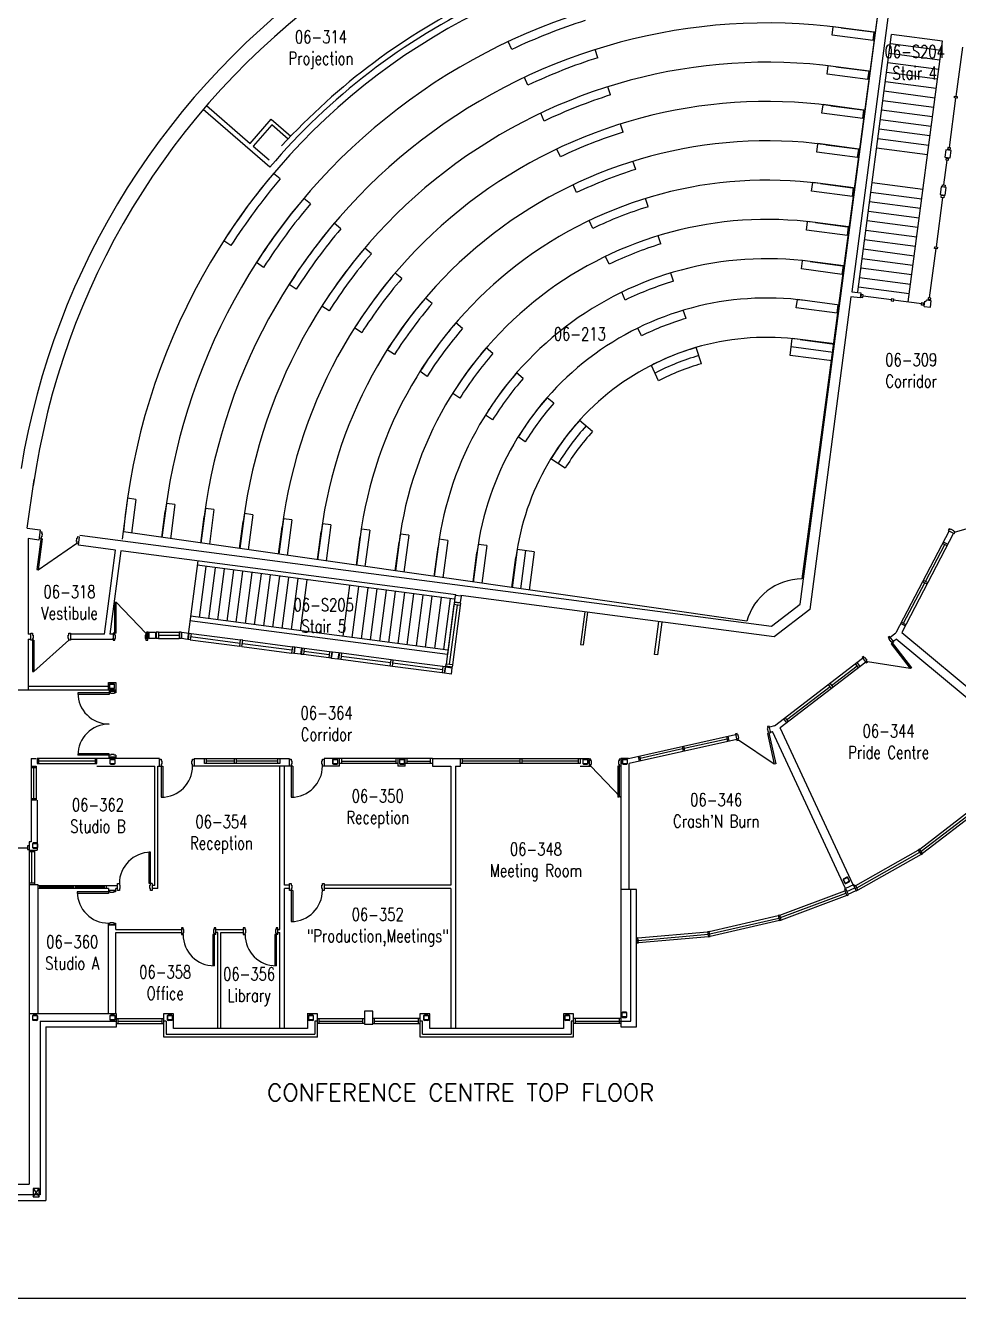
# Model space of a CAD drawing. Extents: x 11182 to 734459, y -1391328 to 152085.
# Drawn here: x 403124 to 430428, y -474945 to -437691 of the extents above; entities that cross this region are included whole.
import ezdxf
from ezdxf.enums import TextEntityAlignment as Align

# ---------------------------------------------------------------- set-up
doc = ezdxf.new("R2010")
doc.units = 0
doc.header["$LTSCALE"] = 500
doc.header["$MEASUREMENT"] = 0
doc.layers.add('0_Defpoints', color=106, linetype='CONTINUOUS', plot=False)
for name, color, linetype in [('0_room_data', 7, 'CONTINUOUS'), ('0_text', 7, 'CONTINUOUS'), ('1_Wall_Exist', 251, 'CONTINUOUS'), ('3_Text', 7, 'CONTINUOUS')]:
    doc.layers.add(name, color=color, linetype=linetype)
doc.styles.add('1_200', font='simplex.shx', dxfattribs={"width": 0.75, "height": 460})
doc.styles.get("Standard").update_dxf_attribs({"font": 'ROMANS', "height": 200})

# ---------------------------------------------------------------- blocks, each defined once
blk = doc.blocks.new('room_data')
at = {"layer": '3_Text', "style": '1_200', "width": 0.75}
for tag, p in [('ROOMNUM', (0, 0)), ('ROOMUSE', (0, -575))]:
    blk.add_attdef(tag, text='', height=345, dxfattribs=at).set_placement(p, align=Align.MIDDLE_CENTER)

msp = doc.modelspace()

# ---------------------------------------------------------------- linework, layer by layer
at = {"layer": '0_Defpoints'}
msp.add_lwpolyline([(356967, -416450), (448680, -416450), (448680, -474945), (356967, -474945)], close=True, dxfattribs=at)
at = {"layer": '1_Wall_Exist'}
for p, q in [((425795, -454621), (428471, -434291)), ((428296, -435620), (425846, -453887)), ((428594, -435657), (427301, -445481)), ((426730, -437976), (426763, -437728)), ((427958, -437885), (426763, -437728)), ((427926, -438133), (426730, -437976)), ((426991, -437759), (427997, -437891)), ((427479, -445487), (428471, -437952)), ((427926, -438133), (427958, -437886)), ((429958, -438148), (428471, -437952)), ((417355, -438392), (417251, -438163)), ((419875, -438635), (419794, -438397)), ((429921, -438426), (428434, -438230)), ((428953, -445783), (429958, -438148)), ((430539, -438322), (430349, -439767)), ((429848, -438981), (428361, -438785)), ((429885, -438703), (428397, -438507)), ((417829, -439439), (417726, -439211)), ((426580, -439116), (426612, -438872)), ((427776, -439274), (426580, -439116)), ((427808, -439026), (426613, -438868)), ((426841, -438899), (427847, -439031)), ((427776, -439274), (427808, -439026)), ((429812, -439258), (428324, -439063)), ((420243, -439724), (420163, -439487)), ((429775, -439536), (428288, -439340)), ((429702, -440091), (428215, -439895)), ((429738, -439814), (428251, -439618)), ((430342, -439816), (430152, -441262)), ((430307, -439812), (430314, -439762)), ((430383, -439822), (430307, -439812)), ((430314, -439762), (430389, -439772)), ((430389, -439772), (430383, -439822)), ((410271, -441839), (408324, -440150)), ((408422, -440036), (409699, -441144)), ((418304, -440487), (418200, -440258)), ((426430, -440256), (426462, -440012)), ((427625, -440414), (426430, -440256)), ((427658, -440166), (426462, -440008)), ((426691, -440039), (427697, -440172)), ((427625, -440414), (427658, -440166)), ((429665, -440369), (428178, -440173)), ((409699, -441144), (410318, -440431)), ((410331, -440603), (409791, -441224)), ((410318, -440431), (410891, -440927)), ((410807, -441016), (410331, -440603)), ((420612, -440814), (420532, -440577)), ((429629, -440646), (428142, -440451)), ((429556, -441202), (428069, -441006)), ((429592, -440924), (428105, -440728)), ((409791, -441224), (410255, -441627)), ((418778, -441535), (418675, -441306)), ((426280, -441396), (426312, -441153)), ((427475, -441554), (426280, -441396)), ((427508, -441306), (426312, -441149)), ((426541, -441179), (427547, -441312)), ((427475, -441554), (427508, -441307)), ((429519, -441479), (428032, -441284)), ((430059, -441326), (430030, -441549)), ((430208, -441346), (430059, -441326)), ((430117, -441257), (430107, -441333)), ((430186, -441318), (430111, -441308)), ((430193, -441267), (430117, -441257)), ((430179, -441569), (430208, -441346)), ((430183, -441343), (430193, -441267)), ((420980, -441903), (420900, -441666)), ((430002, -442358), (430098, -441629)), ((430030, -441549), (430179, -441569)), ((430067, -441554), (430058, -441624)), ((430058, -441624), (430132, -441633)), ((430064, -441574), (430139, -441584)), ((430132, -441633), (430141, -441564)), ((410578, -442180), (410383, -442020)), ((419253, -442583), (419149, -442354)), ((426130, -442537), (426162, -442289)), ((427325, -442694), (426130, -442537)), ((427358, -442446), (426162, -442289)), ((426391, -442319), (427397, -442452)), ((427325, -442694), (427358, -442447)), ((429349, -442771), (427862, -442575)), ((429386, -442494), (427898, -442298)), ((429916, -442417), (429886, -442640)), ((430064, -442436), (429916, -442417)), ((429953, -442422), (429962, -442352)), ((429955, -442402), (430030, -442412)), ((429962, -442352), (430036, -442362)), ((430036, -442362), (430027, -442432)), ((430035, -442659), (430064, -442436)), ((411467, -442909), (411272, -442750)), ((421349, -442993), (421269, -442756)), ((429313, -443049), (427825, -442853)), ((429959, -442726), (429769, -444171)), ((429886, -442640), (430035, -442659)), ((429924, -442722), (429934, -442646)), ((430000, -442731), (429924, -442722)), ((430007, -442681), (429931, -442671)), ((430010, -442656), (430000, -442731)), ((429276, -443326), (427789, -443131)), ((412356, -443639), (412161, -443479)), ((419727, -443630), (419623, -443401)), ((425979, -443677), (426012, -443433)), ((427175, -443834), (425979, -443677)), ((427208, -443586), (426012, -443429)), ((426241, -443460), (427247, -443592)), ((427175, -443834), (427208, -443587)), ((429203, -443882), (427716, -443686)), ((429239, -443604), (427752, -443408)), ((409135, -444131), (408926, -443991)), ((421717, -444083), (421637, -443846)), ((429166, -444159), (427679, -443963)), ((413245, -444369), (413050, -444209)), ((420202, -444678), (420098, -444448)), ((429130, -444437), (427643, -444241)), ((429762, -444221), (429572, -445666)), ((429728, -444216), (429734, -444167)), ((429803, -444226), (429728, -444216)), ((429734, -444167), (429810, -444177)), ((429810, -444177), (429803, -444226)), ((410092, -444769), (409883, -444629)), ((425829, -444817), (425861, -444574)), ((427025, -444974), (425829, -444817)), ((427058, -444726), (425862, -444569)), ((426090, -444600), (427097, -444732)), ((427025, -444974), (427058, -444727)), ((429057, -444992), (427570, -444796)), ((429093, -444714), (427606, -444519)), ((414135, -445098), (413940, -444938)), ((422086, -445173), (422006, -444935)), ((429020, -445270), (427533, -445074)), ((411049, -445407), (410840, -445267)), ((420677, -445726), (420573, -445498)), ((427301, -445481), (427568, -445517)), ((428984, -445547), (427496, -445351)), ((427568, -445517), (427549, -445665)), ((427638, -445575), (427562, -445565)), ((427577, -445644), (427587, -445568)), ((412006, -446045), (411797, -445905)), ((415024, -445828), (414829, -445668)), ((425679, -445957), (425711, -445714)), ((426947, -445872), (425712, -445710)), ((427281, -445630), (426076, -454783)), ((426875, -446114), (426907, -445867)), ((427549, -445665), (427281, -445630)), ((427552, -445640), (427628, -445650)), ((427628, -445650), (427638, -445575)), ((428467, -445719), (427633, -445609)), ((428462, -445760), (428472, -445684)), ((428511, -445767), (428462, -445760)), ((428472, -445684), (428521, -445691)), ((428521, -445691), (428511, -445767)), ((429351, -445835), (428517, -445726)), ((429346, -445876), (429355, -445801)), ((429421, -445886), (429346, -445876)), ((429355, -445801), (429431, -445811)), ((429396, -445883), (429406, -445807)), ((429418, -445911), (429437, -445763)), ((429418, -445911), (429604, -445936)), ((429437, -445763), (429475, -445768)), ((429479, -445731), (429475, -445768)), ((429628, -445751), (429479, -445731)), ((429537, -445662), (429527, -445737)), ((429606, -445722), (429531, -445712)), ((429613, -445672), (429537, -445662)), ((429603, -445747), (429613, -445672)), ((429604, -445936), (429628, -445751)), ((422455, -446263), (422374, -446025)), ((426875, -446114), (425679, -445957)), ((412963, -446682), (412754, -446543)), ((415913, -446557), (415718, -446397)), ((421151, -446774), (421048, -446546)), ((425496, -447345), (425561, -446855)), ((426797, -447012), (425561, -446849)), ((425790, -446880), (426797, -447013)), ((413921, -447320), (413711, -447181)), ((416802, -447287), (416607, -447127)), ((422904, -447588), (422746, -447118)), ((426731, -447508), (425496, -447345)), ((426764, -447260), (425529, -447097)), ((421651, -448087), (421442, -447637)), ((414878, -447959), (414669, -447819)), ((417692, -448017), (417497, -447857)), ((415835, -448597), (415626, -448457)), ((418581, -448747), (418386, -448586)), ((416792, -449235), (416583, -449095)), ((419720, -449568), (419339, -449251)), ((417750, -449873), (417541, -449733)), ((418914, -450650), (418501, -450375)), ((403176, -452401), (403375, -450973)), ((403380, -450973), (403375, -450973)), ((406110, -451525), (405953, -452721)), ((406358, -451558), (406110, -451525)), ((406358, -451558), (406229, -452546)), ((407251, -451675), (407119, -452673)), ((407499, -451708), (407251, -451675)), ((407499, -451708), (407367, -452709)), ((408391, -451825), (408258, -452837)), ((408639, -451858), (408391, -451825)), ((408639, -451858), (408505, -452872)), ((407114, -452673), (407215, -451909)), ((408253, -452836), (408355, -452059)), ((409391, -452999), (409495, -452209)), ((409531, -451975), (409396, -453000)), ((409779, -452008), (409531, -451975)), ((409779, -452008), (409644, -453035)), ((410671, -452125), (410535, -453163)), ((410919, -452158), (410671, -452125)), ((410919, -452158), (410782, -453199)), ((431539, -452168), (430327, -452516)), ((403176, -452401), (403556, -452451)), ((403556, -452451), (403516, -452748)), ((403549, -452500), (403599, -452507)), ((403599, -452507), (403592, -452557)), ((403592, -452557), (403611, -452560)), ((403611, -452560), (403598, -452657)), ((404649, -452696), (404656, -452646)), ((404656, -452646), (404705, -452652)), ((404712, -452603), (424952, -455267)), ((424232, -455127), (405991, -452512)), ((410530, -453162), (410636, -452359)), ((411668, -453326), (411776, -452509)), ((411811, -452275), (411673, -453326)), ((412059, -452308), (411811, -452275)), ((412059, -452308), (411921, -453362)), ((412952, -452426), (412811, -453490)), ((413199, -452458), (412952, -452426)), ((413199, -452458), (413059, -453525)), ((414092, -452576), (413950, -453653)), ((414340, -452608), (414092, -452576)), ((414340, -452608), (414197, -453688)), ((430150, -452480), (428593, -455461)), ((430283, -452549), (428765, -455457)), ((430149, -452423), (430126, -452468)), ((430126, -452468), (430304, -452560)), ((430195, -452447), (430149, -452423)), ((430203, -452430), (430195, -452447)), ((430290, -452475), (430203, -452430)), ((430282, -452492), (430290, -452475)), ((430327, -452516), (430282, -452492)), ((430304, -452560), (430327, -452516)), ((403516, -452748), (403201, -452706)), ((403201, -452706), (403201, -455503)), ((403579, -452654), (403453, -453611)), ((403617, -452711), (403498, -453617)), ((403498, -453617), (404629, -452844)), ((403617, -452711), (403523, -452698)), ((403598, -452657), (403579, -452654)), ((404617, -452791), (404630, -452694)), ((404636, -452794), (404617, -452791)), ((404629, -452844), (404636, -452794)), ((404679, -452851), (404629, -452844)), ((404630, -452694), (404649, -452696)), ((404672, -452900), (404705, -452652)), ((405763, -453044), (404672, -452900)), ((412807, -453489), (412916, -452659)), ((413945, -453652), (414056, -452809)), ((415083, -453815), (415196, -452959)), ((415232, -452726), (415088, -453816)), ((415480, -452758), (415232, -452726)), ((415480, -452758), (415336, -453852)), ((416373, -452876), (416227, -453979)), ((416620, -452909), (416373, -452876)), ((416620, -452909), (416474, -454015)), ((429462, -453958), (430025, -452880)), ((429959, -452846), (429959, -452846)), ((405439, -455503), (405763, -453044)), ((405911, -453063), (405590, -455503)), ((415719, -454354), (405911, -453063)), ((408164, -453360), (407862, -455655)), ((416222, -453979), (416336, -453109)), ((417360, -454142), (417476, -453260)), ((417512, -453025), (417365, -454143)), ((418008, -453091), (417512, -453025)), ((417760, -453058), (417613, -454178)), ((418008, -453091), (417860, -454214)), ((403453, -453611), (403498, -453617)), ((415682, -454481), (408147, -453489)), ((408219, -455015), (408415, -453524)), ((408488, -455051), (408684, -453559)), ((408756, -455086), (408952, -453595)), ((409025, -455121), (409221, -453630)), ((409293, -455157), (409489, -453665)), ((409562, -455192), (409758, -453701)), ((409830, -455227), (410026, -453736)), ((410099, -455263), (410295, -453772)), ((410367, -455298), (410563, -453807)), ((410636, -455333), (410832, -453842)), ((410904, -455369), (411100, -453878)), ((411173, -455404), (411369, -453913)), ((412602, -454075), (412406, -455566)), ((412871, -454111), (412675, -455602)), ((428822, -455185), (429439, -454002)), ((413139, -454146), (412943, -455637)), ((413408, -454181), (413212, -455672)), ((413676, -454217), (413480, -455708)), ((413945, -454252), (413749, -455743)), ((414213, -454287), (414017, -455779)), ((414482, -454323), (414286, -455814)), ((414750, -454358), (414554, -455849)), ((415019, -454393), (414823, -455885)), ((415287, -454429), (415091, -455920)), ((415556, -454464), (415360, -455955)), ((415696, -454372), (415469, -456101)), ((415880, -454396), (415696, -454372)), ((415719, -454354), (415716, -454374)), ((415855, -454579), (415880, -454396)), ((415862, -454373), (415860, -454393)), ((425036, -455581), (415862, -454373)), ((405736, -454564), (405781, -454564)), ((405736, -455529), (405736, -454564)), ((405781, -455478), (405781, -454564)), ((405781, -454564), (406650, -455478)), ((415661, -454638), (415432, -456380)), ((415753, -454650), (415523, -456392)), ((415844, -454662), (415615, -456404)), ((415844, -454662), (415661, -454638)), ((415853, -454599), (415669, -454575)), ((415672, -454555), (415855, -454579)), ((415692, -454558), (415689, -454577)), ((415836, -454577), (415833, -454596)), ((415853, -454599), (415844, -454662)), ((419491, -454851), (419365, -455808)), ((419453, -455819), (419579, -454863)), ((424952, -455267), (425795, -454621)), ((426076, -454783), (425036, -455581)), ((415469, -456101), (407934, -455109)), ((415485, -455972), (407951, -454980)), ((421535, -456094), (421661, -455137)), ((421749, -455148), (421623, -456105)), ((403276, -455503), (403201, -455503)), ((403205, -455498), (403205, -455503)), ((403276, -455678), (403276, -455478)), ((403276, -455478), (403326, -455478)), ((403326, -455478), (403326, -455529)), ((403326, -455529), (403345, -455529)), ((403326, -455627), (403326, -456592)), ((403345, -455627), (403326, -455627)), ((403345, -455529), (403345, -455627)), ((404373, -455627), (404373, -455529)), ((404373, -455529), (404392, -455529)), ((404392, -455627), (404373, -455627)), ((404392, -455529), (404392, -455478)), ((404392, -455478), (404442, -455478)), ((404392, -455678), (404392, -455627)), ((404442, -455478), (404442, -455678)), ((405439, -455503), (404442, -455503)), ((405685, -455503), (405590, -455503)), ((405781, -455478), (405686, -455478)), ((405686, -455478), (405686, -455678)), ((405755, -455529), (405736, -455529)), ((405736, -455678), (405736, -455627)), ((405736, -455627), (405755, -455627)), ((405755, -455627), (405755, -455529)), ((406650, -455529), (406631, -455529)), ((406631, -455529), (406631, -455627)), ((406631, -455627), (406650, -455627)), ((406700, -455478), (406650, -455478)), ((406650, -455478), (406650, -455529)), ((406650, -455627), (406650, -455678)), ((406663, -455445), (406663, -455630)), ((406727, -455445), (406663, -455445)), ((406700, -455678), (406700, -455478)), ((406727, -455445), (406727, -455630)), ((406747, -455465), (406727, -455465)), ((406747, -455610), (406727, -455610)), ((406747, -455630), (406747, -455445)), ((406747, -455445), (406932, -455445)), ((406932, -455445), (406932, -455630)), ((406952, -455465), (406932, -455465)), ((406952, -455610), (406932, -455610)), ((407016, -455445), (406952, -455445)), ((406952, -455445), (406952, -455630)), ((407016, -455445), (407016, -455630)), ((407016, -455445), (407618, -455445)), ((407016, -455537), (407618, -455537)), ((407682, -455445), (407618, -455445)), ((407618, -455445), (407618, -455630)), ((407682, -455445), (407682, -455630)), ((407702, -455465), (407682, -455465)), ((407702, -455610), (407682, -455610)), ((407702, -455634), (407702, -455447)), ((407702, -455447), (407969, -455483)), ((407906, -455474), (407881, -455658)), ((407903, -455494), (407883, -455491)), ((407969, -455483), (407945, -455666)), ((407957, -455574), (409407, -455765)), ((407969, -455483), (409419, -455673)), ((428409, -455571), (428369, -455601)), ((428369, -455601), (428400, -455642)), ((428530, -455730), (428409, -455571)), ((428424, -455591), (428593, -455461)), ((428765, -455457), (432654, -458696)), ((403201, -455653), (403201, -457130)), ((403201, -455653), (403276, -455653)), ((403371, -455678), (403276, -455678)), ((403371, -455678), (403371, -456592)), ((403371, -456592), (404392, -455678)), ((404442, -455678), (404392, -455678)), ((404442, -455653), (405685, -455653)), ((405685, -455653), (405685, -455630)), ((405686, -455678), (405736, -455678)), ((406650, -455678), (406700, -455678)), ((406727, -455630), (406663, -455630)), ((406932, -455630), (406747, -455630)), ((407016, -455630), (406952, -455630)), ((407016, -455630), (407618, -455630)), ((407682, -455630), (407618, -455630)), ((407862, -455655), (407702, -455634)), ((407884, -455638), (407864, -455635)), ((407945, -455666), (407881, -455658)), ((407945, -455666), (409395, -455857)), ((409395, -455857), (409419, -455673)), ((409459, -455865), (409395, -455857)), ((409483, -455682), (409419, -455673)), ((409459, -455865), (409483, -455682)), ((409459, -455865), (410909, -456056)), ((409471, -455774), (410921, -455964)), ((409483, -455682), (410933, -455873)), ((410933, -455873), (410909, -456056)), ((411283, -455919), (410933, -455873)), ((410996, -455881), (410972, -456065)), ((410992, -456067), (411016, -455884)), ((411014, -455900), (410994, -455897)), ((411200, -455908), (411176, -456091)), ((411219, -455910), (411195, -456094)), ((411198, -455924), (411217, -455926)), ((411283, -455919), (411259, -456102)), ((412024, -456016), (411283, -455919)), ((419365, -455808), (419453, -455819)), ((428400, -455642), (428385, -455654)), ((428385, -455654), (428445, -455731)), ((428445, -455731), (428460, -455720)), ((428530, -455730), (428455, -455788)), ((428455, -455788), (429012, -456513)), ((428460, -455720), (429047, -456485)), ((428515, -455710), (428600, -455645)), ((432493, -458888), (428600, -455645)), ((410972, -456065), (410909, -456056)), ((410996, -456038), (410976, -456036)), ((411176, -456091), (410992, -456067)), ((411179, -456063), (411199, -456065)), ((411259, -456102), (411195, -456094)), ((411999, -456200), (411259, -456102)), ((412011, -456108), (411271, -456011)), ((412024, -456016), (411999, -456200)), ((412063, -456208), (411999, -456200)), ((412374, -456062), (412024, -456016)), ((412087, -456025), (412063, -456208)), ((412085, -456191), (412065, -456188)), ((412083, -456211), (412107, -456027)), ((412266, -456235), (412083, -456211)), ((412104, -456047), (412084, -456045)), ((412290, -456051), (412266, -456235)), ((412289, -456218), (412269, -456215)), ((412310, -456054), (412286, -456237)), ((412349, -456246), (412286, -456237)), ((412307, -456074), (412288, -456071)), ((412374, -456062), (412349, -456246)), ((413800, -456437), (412349, -456246)), ((413812, -456345), (412361, -456154)), ((413824, -456253), (412374, -456062)), ((413800, -456437), (413824, -456253)), ((413887, -456262), (413824, -456253)), ((413863, -456445), (413887, -456262)), ((415325, -456544), (413875, -456353)), ((415337, -456453), (413887, -456262)), ((421623, -456105), (421535, -456094)), ((425040, -458188), (427619, -456208)), ((427711, -456327), (425206, -458249)), ((427644, -456158), (427604, -456188)), ((427604, -456188), (427726, -456347)), ((427675, -456198), (427644, -456158)), ((427690, -456187), (427675, -456198)), ((427750, -456265), (427690, -456187)), ((427726, -456347), (427766, -456317)), ((427735, -456276), (427750, -456265)), ((427766, -456317), (427735, -456276)), ((429012, -456513), (427766, -456317)), ((403326, -456592), (403371, -456592)), ((413863, -456445), (413800, -456437)), ((415313, -456636), (413863, -456445)), ((415337, -456453), (415313, -456636)), ((415377, -456644), (415313, -456636)), ((415401, -456461), (415337, -456453)), ((415401, -456461), (415377, -456644)), ((415399, -456627), (415379, -456625)), ((415397, -456647), (415432, -456380)), ((415580, -456671), (415397, -456647)), ((415418, -456483), (415398, -456481)), ((415421, -456464), (415604, -456488)), ((415607, -456468), (415423, -456444)), ((415615, -456404), (415432, -456380)), ((415441, -456466), (415443, -456446)), ((415604, -456488), (415580, -456671)), ((415584, -456485), (415587, -456465)), ((415615, -456404), (415607, -456468)), ((426709, -457001), (427459, -456426)), ((429047, -456485), (429012, -456513)), ((403201, -457030), (405555, -457030)), ((405555, -456922), (405771, -456922)), ((405555, -457130), (405555, -456922)), ((405579, -456978), (405579, -457083)), ((405586, -457099), (405594, -457091)), ((405591, -457083), (405591, -456978)), ((405707, -456954), (405602, -456954)), ((405602, -456966), (405707, -456966)), ((405707, -457095), (405602, -457095)), ((405602, -457106), (405707, -457106)), ((405716, -456970), (405724, -456961)), ((405719, -456978), (405719, -457083)), ((405731, -457083), (405731, -456978)), ((405771, -456922), (405771, -457220)), ((425397, -458008), (426669, -457032)), ((399912, -457130), (405771, -457130)), ((404657, -457220), (404657, -457265)), ((405622, -457220), (404657, -457220)), ((405571, -457265), (404657, -457265)), ((405571, -457130), (405571, -457265)), ((405571, -457170), (405771, -457170)), ((405622, -457239), (405622, -457220)), ((405720, -457239), (405622, -457239)), ((405771, -457220), (405720, -457220)), ((405720, -457220), (405720, -457239)), ((424888, -458197), (424839, -458208)), ((424839, -458208), (424850, -458257)), ((424931, -458392), (424888, -458197)), ((425040, -458188), (424893, -458221)), ((420773, -459138), (423903, -458441)), ((423936, -458588), (420785, -459289)), ((423653, -458574), (422403, -458852)), ((423636, -458501), (423636, -458501)), ((423947, -458406), (423898, -458417)), ((423898, -458417), (423941, -458612)), ((423941, -458612), (423990, -458601)), ((423958, -458456), (423947, -458406)), ((423976, -458452), (423958, -458456)), ((423997, -458548), (423976, -458452)), ((423979, -458552), (423997, -458548)), ((423990, -458601), (423979, -458552)), ((425037, -459305), (423990, -458601)), ((424850, -458257), (424831, -458261)), ((424831, -458261), (424853, -458357)), ((424931, -458392), (424838, -458413)), ((424838, -458413), (425037, -459305)), ((424853, -458357), (424871, -458353)), ((424871, -458353), (425081, -459295)), ((424926, -458368), (424980, -458355)), ((427120, -462945), (424980, -458355)), ((427346, -462839), (425206, -458249)), ((422354, -458863), (421115, -459139)), ((403291, -459138), (403291, -461579)), ((403291, -459138), (403441, -459138)), ((407049, -459138), (403467, -459138)), ((403467, -459138), (403467, -459288)), ((403467, -459288), (405216, -459288)), ((403517, -459288), (403517, -459138)), ((403517, -459213), (405166, -459213)), ((405571, -459003), (404657, -459003)), ((405622, -459048), (404657, -459048)), ((405166, -459138), (405166, -459288)), ((405216, -459288), (405216, -459138)), ((405571, -459138), (405571, -459003)), ((405571, -459098), (405771, -459098)), ((405594, -459180), (405594, -459285)), ((405601, -459301), (405609, -459293)), ((405606, -459285), (405606, -459180)), ((405722, -459156), (405617, -459156)), ((405617, -459168), (405722, -459168)), ((405722, -459297), (405617, -459297)), ((405617, -459308), (405722, -459308)), ((405720, -459029), (405622, -459029)), ((405622, -459029), (405622, -459048)), ((405720, -459048), (405720, -459029)), ((405771, -459048), (405720, -459048)), ((405731, -459172), (405739, -459163)), ((405734, -459180), (405734, -459285)), ((405746, -459285), (405746, -459180)), ((405771, -459048), (405771, -459138)), ((407049, -459363), (407049, -459163)), ((407049, -459163), (407099, -459163)), ((407099, -459163), (407099, -459214)), ((407099, -459214), (407118, -459214)), ((407099, -459312), (407099, -460277)), ((407118, -459312), (407099, -459312)), ((407118, -459214), (407118, -459312)), ((407994, -459312), (407994, -459214)), ((407994, -459214), (408013, -459214)), ((408013, -459312), (407994, -459312)), ((408013, -459214), (408013, -459163)), ((408013, -459163), (408063, -459163)), ((408013, -459363), (408013, -459312)), ((408063, -459138), (410849, -459138)), ((408063, -459163), (408063, -459172)), ((408063, -459184), (408063, -459309)), ((408063, -459321), (408063, -459363)), ((408363, -459288), (408363, -459263)), ((408413, -459213), (409238, -459213)), ((409288, -459213), (410513, -459213)), ((410849, -459363), (410849, -459163)), ((410849, -459163), (410899, -459163)), ((410899, -459163), (410899, -459214)), ((410899, -459214), (410918, -459214)), ((410899, -459312), (410899, -460277)), ((410918, -459312), (410899, -459312)), ((410918, -459214), (410918, -459312)), ((411794, -459312), (411794, -459214)), ((411794, -459214), (411813, -459214)), ((411813, -459312), (411794, -459312)), ((411813, -459214), (411813, -459163)), ((411813, -459163), (411863, -459163)), ((411813, -459363), (411813, -459312)), ((415030, -459138), (411863, -459138)), ((411863, -459163), (411863, -459172)), ((411863, -459184), (411863, -459309)), ((411863, -459321), (411863, -459363)), ((412113, -459180), (412113, -459285)), ((412120, -459301), (412128, -459293)), ((412125, -459285), (412125, -459180)), ((412241, -459156), (412136, -459156)), ((412136, -459168), (412241, -459168)), ((412241, -459297), (412136, -459297)), ((412136, -459308), (412241, -459308)), ((412250, -459172), (412258, -459163)), ((412253, -459180), (412253, -459285)), ((412265, -459285), (412265, -459180)), ((412367, -459221), (413967, -459221)), ((414065, -459180), (414065, -459285)), ((414072, -459301), (414080, -459293)), ((414077, -459285), (414077, -459180)), ((414193, -459156), (414088, -459156)), ((414088, -459168), (414193, -459168)), ((414193, -459297), (414088, -459297)), ((414088, -459308), (414193, -459308)), ((414202, -459172), (414210, -459163)), ((414205, -459180), (414205, -459285)), ((414217, -459285), (414217, -459180)), ((414280, -459221), (414980, -459221)), ((415030, -459138), (419355, -459138)), ((415906, -459213), (417598, -459213)), ((417648, -459213), (419305, -459213)), ((419356, -459138), (419621, -459138)), ((419433, -459180), (419433, -459285)), ((419440, -459301), (419448, -459293)), ((419445, -459285), (419445, -459180)), ((419561, -459156), (419456, -459156)), ((419456, -459168), (419561, -459168)), ((419561, -459297), (419456, -459297)), ((419456, -459308), (419561, -459308)), ((419570, -459172), (419578, -459163)), ((419573, -459180), (419573, -459285)), ((419585, -459285), (419585, -459180)), ((419621, -459138), (419621, -459363)), ((419671, -459163), (419621, -459163)), ((419671, -459214), (419671, -459163)), ((419690, -459214), (419671, -459214)), ((419671, -459312), (419690, -459312)), ((419671, -459363), (419671, -459312)), ((419690, -459312), (419690, -459214)), ((420500, -459214), (420481, -459214)), ((420481, -459214), (420481, -459312)), ((420481, -459312), (420500, -459312)), ((420550, -459163), (420500, -459163)), ((420500, -459163), (420500, -459214)), ((420500, -459312), (420500, -460277)), ((420550, -459138), (420550, -466993)), ((420773, -459138), (420550, -459138)), ((420589, -459180), (420589, -459285)), ((420596, -459301), (420604, -459293)), ((420601, -459285), (420601, -459180)), ((420717, -459156), (420612, -459156)), ((420612, -459168), (420717, -459168)), ((420717, -459297), (420612, -459297)), ((420612, -459308), (420717, -459308)), ((420726, -459172), (420734, -459163)), ((420729, -459180), (420729, -459285)), ((420741, -459285), (420741, -459180)), ((420785, -462976), (420785, -459289)), ((425081, -459295), (425037, -459305)), ((403291, -459363), (403441, -459363)), ((403441, -459413), (403291, -459413)), ((403366, -460313), (403366, -459413)), ((403441, -459363), (403441, -460363)), ((405216, -459363), (406906, -459363)), ((406906, -462859), (406906, -459363)), ((406998, -459363), (407144, -459363)), ((406998, -462948), (406998, -459363)), ((407144, -459363), (407144, -460277)), ((410944, -459363), (408013, -459363)), ((410563, -464145), (410563, -459363)), ((410703, -462851), (410703, -459363)), ((410944, -459363), (410944, -460277)), ((412317, -459363), (411813, -459363)), ((414230, -459363), (414017, -459363)), ((415030, -459363), (415567, -459363)), ((415567, -459363), (415567, -462851)), ((415707, -459363), (415707, -467039)), ((415707, -459363), (415856, -459363)), ((419356, -459363), (419671, -459363)), ((420540, -460277), (419671, -459363)), ((420455, -459363), (420455, -460277)), ((420550, -459363), (420455, -459363)), ((403291, -460313), (403441, -460313)), ((403441, -460363), (403291, -460363)), ((403467, -460363), (403467, -461828)), ((407099, -460277), (407144, -460277)), ((410899, -460277), (410944, -460277)), ((420500, -460277), (420455, -460277)), ((429291, -461795), (430977, -460501)), ((429333, -461858), (431027, -460557)), ((431077, -460614), (429374, -461920)), ((403235, -461579), (403235, -471601)), ((403291, -461579), (403235, -461579)), ((396822, -461752), (403185, -461752)), ((403235, -461702), (403185, -461702)), ((403185, -461702), (403185, -461802)), ((403185, -461802), (403235, -461802)), ((403235, -461828), (403466, -461828)), ((403310, -462778), (403310, -461878)), ((403329, -461637), (403329, -461742)), ((403336, -461758), (403344, -461750)), ((403341, -461742), (403341, -461637)), ((403457, -461613), (403352, -461613)), ((403352, -461625), (403457, -461625)), ((403457, -461754), (403352, -461754)), ((403352, -461765), (403457, -461765)), ((403466, -461629), (403474, -461620)), ((403469, -461637), (403469, -461742)), ((403481, -461742), (403481, -461637)), ((406740, -462801), (406740, -461887)), ((406785, -461887), (406740, -461887)), ((406785, -462852), (406785, -461887)), ((427418, -462860), (429250, -461823)), ((427450, -462928), (429291, -461885)), ((429332, -461948), (427483, -462996)), ((427056, -462692), (427100, -462787)), ((427111, -462782), (427066, -462687)), ((427162, -462617), (427067, -462661)), ((427072, -462672), (427167, -462627)), ((427176, -462627), (427180, -462616)), ((427183, -462633), (427227, -462728)), ((427238, -462723), (427193, -462628)), ((403235, -462828), (403485, -462828)), ((403485, -462828), (403485, -466612)), ((403535, -462901), (404528, -462901)), ((404578, -462901), (405435, -462901)), ((404641, -463046), (404641, -463091)), ((405606, -463046), (404641, -463046)), ((405555, -462951), (405555, -463091)), ((405555, -462996), (405771, -462996)), ((405606, -463065), (405606, -463046)), ((405704, -463065), (405606, -463065)), ((405755, -463046), (405704, -463046)), ((405704, -463046), (405704, -463065)), ((405755, -462996), (405755, -463046)), ((405771, -462996), (405771, -462948)), ((405821, -462948), (405771, -462948)), ((405821, -462843), (405821, -462801)), ((405821, -462801), (405871, -462801)), ((405821, -462980), (405821, -462856)), ((405821, -463001), (405821, -462993)), ((405871, -463001), (405821, -463001)), ((405871, -462801), (405871, -462852)), ((405871, -462852), (405890, -462852)), ((405890, -462950), (405871, -462950)), ((405871, -462950), (405871, -463001)), ((405890, -462852), (405890, -462950)), ((406835, -462801), (406740, -462801)), ((406766, -462950), (406766, -462852)), ((406766, -462852), (406785, -462852)), ((406785, -462950), (406766, -462950)), ((406785, -463001), (406785, -462950)), ((406835, -463001), (406785, -463001)), ((406835, -462801), (406835, -463001)), ((406906, -462859), (406835, -462859)), ((406998, -462948), (406835, -462948)), ((410849, -462851), (410703, -462851)), ((410703, -467039), (410703, -462948)), ((410849, -462948), (410703, -462948)), ((410849, -463000), (410849, -462800)), ((410849, -462800), (410899, -462800)), ((410944, -463000), (410849, -463000)), ((410899, -462800), (410899, -462851)), ((410899, -462851), (410918, -462851)), ((410899, -462949), (410899, -463914)), ((410918, -462949), (410899, -462949)), ((410918, -462851), (410918, -462949)), ((410944, -463000), (410944, -463914)), ((411794, -462949), (411794, -462851)), ((411794, -462851), (411813, -462851)), ((411813, -462949), (411794, -462949)), ((411813, -462851), (411813, -462800)), ((411813, -462800), (411863, -462800)), ((411813, -463000), (411813, -462949)), ((411863, -463000), (411813, -463000)), ((411863, -462800), (411863, -462808)), ((411863, -462821), (411863, -462946)), ((415567, -462851), (411863, -462851)), ((415567, -462948), (411863, -462948)), ((411863, -462958), (411863, -463000)), ((415567, -462951), (415567, -467039)), ((421005, -462976), (420540, -462976)), ((420840, -466828), (420840, -462976)), ((421005, -466993), (421005, -462976)), ((425195, -463726), (427097, -463010)), ((425216, -463798), (427128, -463079)), ((427098, -462955), (427120, -462944)), ((427119, -463000), (427098, -462955)), ((427113, -462800), (427117, -462789)), ((427352, -462836), (427120, -462945)), ((427120, -462945), (427163, -463035)), ((427221, -462744), (427126, -462788)), ((427131, -462799), (427226, -462755)), ((427163, -463035), (427394, -462927)), ((427198, -463112), (427431, -463003)), ((427352, -462836), (427375, -462826)), ((427394, -462927), (427352, -462836)), ((427375, -462826), (427396, -462871)), ((405555, -463091), (404641, -463091)), ((427159, -463147), (425238, -463870)), ((423135, -464202), (425147, -463741)), ((423146, -464276), (425169, -463812)), ((405555, -466612), (405555, -463960)), ((405555, -463960), (405606, -463960)), ((405597, -464010), (405555, -464010)), ((405555, -464010), (405771, -464010)), ((405606, -463960), (405606, -463941)), ((405606, -463941), (405704, -463941)), ((405734, -464010), (405610, -464010)), ((405704, -463941), (405704, -463960)), ((405704, -463960), (405755, -463960)), ((405755, -464010), (405747, -464010)), ((405755, -463960), (405755, -464010)), ((405771, -464145), (405771, -464010)), ((405771, -464145), (407685, -464145)), ((407735, -464095), (407685, -464095)), ((407685, -464095), (407685, -464104)), ((407685, -464116), (407685, -464241)), ((407735, -464146), (407735, -464095)), ((407754, -464146), (407735, -464146)), ((407754, -464244), (407754, -464146)), ((408649, -464146), (408630, -464146)), ((408630, -464146), (408630, -464244)), ((408699, -464095), (408649, -464095)), ((408649, -464095), (408649, -464146)), ((408699, -464295), (408699, -464095)), ((408699, -464145), (409499, -464145)), ((409549, -464095), (409499, -464095)), ((409499, -464095), (409499, -464104)), ((409499, -464116), (409499, -464241)), ((409549, -464146), (409549, -464095)), ((409568, -464146), (409549, -464146)), ((409568, -464244), (409568, -464146)), ((410463, -464146), (410444, -464146)), ((410444, -464146), (410444, -464244)), ((410513, -464095), (410463, -464095)), ((410463, -464095), (410463, -464146)), ((410513, -464295), (410513, -464095)), ((410513, -464145), (410563, -464145)), ((410899, -463914), (410944, -463914)), ((425190, -463884), (423158, -464350)), ((405771, -466612), (405771, -464234)), ((405771, -464234), (407685, -464234)), ((407685, -464253), (407685, -464295)), ((407685, -464295), (407735, -464295)), ((407735, -464244), (407754, -464244)), ((407735, -464295), (407735, -464244)), ((408604, -464295), (408604, -465209)), ((408699, -464295), (408604, -464295)), ((408630, -464244), (408649, -464244)), ((408649, -464244), (408649, -465209)), ((408752, -464234), (408699, -464234)), ((408752, -467039), (408752, -464234)), ((408841, -467039), (408841, -464234)), ((408841, -464234), (409499, -464234)), ((409499, -464253), (409499, -464295)), ((409499, -464295), (409549, -464295)), ((409549, -464244), (409568, -464244)), ((409549, -464295), (409549, -464244)), ((410418, -464295), (410418, -465209)), ((410513, -464295), (410418, -464295)), ((410444, -464244), (410463, -464244)), ((410463, -464244), (410463, -465209)), ((410513, -464234), (410563, -464234)), ((410563, -467039), (410563, -464234)), ((421048, -464391), (420999, -464395)), ((420999, -464395), (421012, -464545)), ((421012, -464545), (421062, -464540)), ((421048, -464391), (423085, -464210)), ((421062, -464540), (421048, -464391)), ((421055, -464465), (423097, -464284)), ((423109, -464358), (421062, -464540)), ((408649, -465209), (408604, -465209)), ((410463, -465209), (410418, -465209)), ((405790, -466612), (403235, -466612)), ((403329, -466676), (403329, -466781)), ((403336, -466797), (403344, -466789)), ((403341, -466781), (403341, -466676)), ((403457, -466652), (403352, -466652)), ((403352, -466664), (403457, -466664)), ((403457, -466793), (403352, -466793)), ((403466, -466668), (403474, -466659)), ((403469, -466676), (403469, -466781)), ((403481, -466781), (403481, -466676)), ((405594, -466676), (405594, -466781)), ((405601, -466797), (405609, -466789)), ((405606, -466781), (405606, -466676)), ((405722, -466652), (405617, -466652)), ((405617, -466664), (405722, -466664)), ((405722, -466793), (405617, -466793)), ((405731, -466668), (405739, -466659)), ((405734, -466676), (405734, -466781)), ((405746, -466781), (405746, -466676)), ((405790, -466993), (405790, -466612)), ((405790, -466749), (407165, -466749)), ((405840, -466899), (405840, -466749)), ((407115, -466749), (407115, -466899)), ((407458, -466612), (407165, -466612)), ((407165, -466612), (407165, -467288)), ((407274, -466676), (407274, -466781)), ((407281, -466797), (407289, -466789)), ((407286, -466781), (407286, -466676)), ((407402, -466652), (407297, -466652)), ((407297, -466664), (407402, -466664)), ((407402, -466793), (407297, -466793)), ((407411, -466668), (407419, -466659)), ((407414, -466676), (407414, -466781)), ((407426, -466781), (407426, -466676)), ((407458, -467039), (407458, -466612)), ((411665, -466612), (411363, -466612)), ((411372, -466612), (411372, -467039)), ((411404, -466676), (411404, -466781)), ((411411, -466797), (411419, -466789)), ((411416, -466781), (411416, -466676)), ((411532, -466652), (411427, -466652)), ((411427, -466664), (411532, -466664)), ((411532, -466793), (411427, -466793)), ((411541, -466668), (411549, -466659)), ((411544, -466676), (411544, -466781)), ((411556, -466781), (411556, -466676)), ((411665, -467298), (411665, -466612)), ((411665, -466749), (413040, -466749)), ((411715, -466899), (411715, -466749)), ((412990, -466749), (412990, -466899)), ((413290, -466538), (413040, -466538)), ((413040, -466538), (413040, -466919)), ((413290, -466919), (413290, -466538)), ((414665, -466749), (413290, -466749)), ((413340, -466899), (413340, -466749)), ((414615, -466749), (414615, -466899)), ((414958, -466612), (414665, -466612)), ((414665, -466612), (414665, -467288)), ((414774, -466676), (414774, -466781)), ((414781, -466797), (414789, -466789)), ((414786, -466781), (414786, -466676)), ((414902, -466652), (414797, -466652)), ((414797, -466664), (414902, -466664)), ((414902, -466793), (414797, -466793)), ((414911, -466668), (414919, -466659)), ((414914, -466676), (414914, -466781)), ((414926, -466781), (414926, -466676)), ((414958, -467039), (414958, -466612)), ((419165, -466612), (418872, -466612)), ((418872, -466612), (418872, -467039)), ((418904, -466676), (418904, -466781)), ((418911, -466797), (418919, -466789)), ((418916, -466781), (418916, -466676)), ((419032, -466652), (418927, -466652)), ((418927, -466664), (419032, -466664)), ((419032, -466793), (418927, -466793)), ((419041, -466668), (419049, -466659)), ((419044, -466676), (419044, -466781)), ((419056, -466781), (419056, -466676)), ((419165, -467288), (419165, -466612)), ((420550, -466749), (419165, -466749)), ((419215, -466899), (419215, -466749)), ((420500, -466749), (420500, -466899)), ((420574, -466590), (420574, -466695)), ((420581, -466711), (420589, -466703)), ((420586, -466695), (420586, -466590)), ((420702, -466566), (420597, -466566)), ((420597, -466578), (420702, -466578)), ((420702, -466706), (420597, -466706)), ((420597, -466718), (420702, -466718)), ((420711, -466582), (420719, -466573)), ((420714, -466590), (420714, -466695)), ((420726, -466695), (420726, -466590)), ((403352, -466804), (403457, -466804)), ((403555, -466828), (403555, -471914)), ((403555, -466828), (405790, -466828)), ((403720, -466993), (403720, -472079)), ((403720, -466993), (405790, -466993)), ((405617, -466804), (405722, -466804)), ((405790, -466899), (407165, -466899)), ((405840, -466829), (407115, -466829)), ((407242, -466828), (407165, -466828)), ((407242, -466828), (407242, -467211)), ((407297, -466804), (407402, -466804)), ((411372, -467039), (407458, -467039)), ((411427, -466804), (411532, -466804)), ((411588, -466828), (411588, -467211)), ((411665, -466828), (411588, -466828)), ((413040, -466899), (411665, -466899)), ((411715, -466829), (412990, -466829)), ((413040, -466919), (413290, -466919)), ((413290, -466899), (414665, -466899)), ((413340, -466829), (414615, -466829)), ((414742, -466828), (414665, -466828)), ((414742, -467211), (414742, -466828)), ((414797, -466804), (414902, -466804)), ((418872, -467039), (414958, -467039)), ((418927, -466804), (419032, -466804)), ((419088, -466828), (419088, -467211)), ((419165, -466828), (419088, -466828)), ((420550, -466899), (419165, -466899)), ((419215, -466829), (420500, -466829)), ((420469, -466828), (420840, -466828)), ((420550, -466993), (421005, -466993)), ((407165, -467288), (411665, -467288)), ((407242, -467211), (411588, -467211)), ((414665, -467288), (419165, -467288)), ((414742, -467211), (419088, -467211)), ((371367, -471601), (403235, -471601)), ((403555, -471914), (382588, -471914)), ((403347, -471723), (403525, -471965)), ((403347, -471965), (403525, -471723)), ((403347, -471723), (403347, -471965)), ((403525, -471723), (403347, -471723)), ((403347, -471965), (403525, -471965)), ((403525, -471965), (403525, -471723)), ((365080, -472079), (403720, -472079))]:
    msp.add_line(p, q, dxfattribs=at)
at = {"layer": '1_Wall_Exist', "extrusion": (0, 0, -1)}
for p, q in [((430092, -452915), (429959, -452846)), ((429982, -452801), (430115, -452871)), ((429506, -454037), (429373, -453968)), ((429396, -453923), (429529, -453993)), ((428865, -455264), (428732, -455195)), ((428755, -455151), (428888, -455220)), ((427505, -456485), (427414, -456366)), ((427453, -456336), (427545, -456455)), ((426715, -457091), (426624, -456972)), ((426663, -456942), (426755, -457061)), ((425403, -458098), (425312, -457979)), ((425351, -457949), (425443, -458068)), ((423637, -458501), (423669, -458647)), ((423718, -458636), (423685, -458490)), ((422337, -458790), (422370, -458936)), ((422419, -458926), (422386, -458779)), ((408363, -459288), (408363, -459138)), ((410563, -459288), (408363, -459288)), ((408413, -459138), (408413, -459288)), ((409238, -459288), (409238, -459138)), ((409288, -459138), (409288, -459288)), ((410513, -459288), (410513, -459138)), ((410563, -459138), (410563, -459288)), ((412317, -459363), (412317, -459138)), ((414017, -459288), (412317, -459288)), ((412367, -459138), (412367, -459288)), ((413967, -459288), (413967, -459138)), ((414017, -459138), (414017, -459363)), ((414230, -459363), (414230, -459163)), ((415030, -459288), (414230, -459288)), ((414280, -459138), (414280, -459288)), ((414980, -459288), (414980, -459138)), ((415030, -459138), (415030, -459363)), ((415856, -459363), (415856, -459138)), ((419355, -459288), (415856, -459288)), ((415906, -459138), (415906, -459288)), ((417598, -459288), (417598, -459138)), ((417648, -459138), (417648, -459288)), ((419305, -459288), (419305, -459138)), ((419355, -459138), (419355, -459288)), ((421050, -459077), (421082, -459223)), ((421131, -459212), (421099, -459066)), ((403385, -461878), (403235, -461878)), ((403385, -461828), (403385, -462828)), ((429291, -461795), (429250, -461823)), ((429250, -461823), (429332, -461948)), ((429374, -461920), (429291, -461795)), ((429332, -461948), (429374, -461920)), ((403235, -462778), (403385, -462778)), ((403485, -462859), (405821, -462859)), ((405555, -462951), (403485, -462951)), ((403535, -462859), (403535, -462951)), ((404528, -462951), (404528, -462859)), ((404578, -462859), (404578, -462951)), ((405435, -462951), (405435, -462859)), ((405485, -462859), (405485, -462951)), ((427142, -462990), (427097, -463010)), ((427097, -463010), (427159, -463147)), ((427204, -463126), (427142, -462990)), ((427418, -462860), (427373, -462882)), ((427373, -462882), (427437, -463017)), ((427483, -462996), (427418, -462860)), ((427437, -463017), (427483, -462996)), ((427159, -463147), (427204, -463126)), ((425195, -463726), (425147, -463741)), ((425147, -463741), (425190, -463884)), ((425238, -463870), (425195, -463726)), ((425190, -463884), (425238, -463870)), ((423135, -464202), (423085, -464210)), ((423085, -464210), (423109, -464358)), ((423109, -464358), (423158, -464350)), ((423158, -464350), (423135, -464202))]:
    msp.add_line(p, q, dxfattribs=at)
at = {"layer": '1_Wall_Exist'}
for centre, radius, start, end in [((424823, -454227), 22120, 79.0919, 170.7077), ((424823, -454227), 21688, 79.8176, 171.8873), ((424849, -454241), 18937, 79.5123, 174.7592), ((424823, -454227), 17760, 82.5, 172.5), ((424823, -454227), 19111, 115.4153, 139.5933), ((424823, -454227), 19261, 115.8657, 137.5099), ((424823, -454227), 16610, 82.5, 172.5), ((424828, -454227), 17510, 107.6942, 115.2655), ((424823, -454227), 15460, 82.5, 172.5), ((424828, -454227), 16360, 107.6244, 115.3286), ((424823, -454227), 14310, 82.5, 172.5), ((424828, -454227), 15210, 107.5441, 115.4012), ((424823, -454227), 13160, 82.5, 172.5), ((424828, -454227), 14060, 107.4506, 115.4857), ((424829, -454222), 18910, 139.8147, 147.2467), ((424828, -454227), 18660, 139.7898, 147.2446), ((424828, -454227), 12910, 107.3405, 115.5853), ((424823, -454227), 12010, 82.5, 172.5), ((424829, -454222), 17760, 139.7618, 147.3071), ((424828, -454227), 17510, 139.7345, 147.3058), ((424828, -454227), 11760, 107.2088, 115.7043), ((424829, -454222), 16610, 139.7016, 147.3759), ((424828, -454227), 16360, 139.6714, 147.3756), ((424823, -454227), 10860, 82.5, 172.5), ((424829, -454222), 15460, 139.6324, 147.455), ((424828, -454227), 15210, 139.5988, 147.4559), ((424828, -454227), 10610, 107.0486, 115.8491), ((424823, -454227), 9710, 82.5, 172.5), ((424829, -454222), 14310, 139.5521, 147.5467), ((424828, -454227), 14060, 139.5143, 147.5494), ((424828, -454227), 9460, 106.8494, 116.0292), ((424829, -454222), 13160, 139.4577, 147.6545), ((424828, -454227), 12910, 139.4147, 147.6595), ((424823, -454227), 8560, 82.5, 172.5), ((424828, -454227), 8310, 106.595, 116.2591), ((424829, -454222), 12010, 139.3453, 147.783), ((424828, -454227), 11760, 139.2957, 147.7912), ((424823, -454227), 7410, 82.5, 172.5), ((424829, -454222), 10860, 139.209, 147.9387), ((424828, -454227), 10610, 139.1509, 147.9514), ((424633, -453766), 6910, 105.8549, 117.505), ((424819, -454230), 7160, 106.1694, 117.1969), ((425004, -454694), 7410, 106.4627, 116.9097), ((424829, -454222), 9710, 139.0405, 148.1312), ((424828, -454227), 9460, 138.9708, 148.1506), ((424829, -454222), 8560, 138.8266, 148.3756), ((424828, -454227), 8310, 138.7409, 148.405), ((424433, -453919), 6910, 137.495, 149.1451), ((424834, -454219), 7160, 137.8031, 148.8306), ((425234, -454518), 7410, 138.0903, 148.5373), ((425857, -455572), 1685, 90.3838, 164.6874), ((405602, -456978), 23.6, 90, 180), ((405602, -457083), 23.6, 180, 270), ((405602, -456978), 11.8, 90, 180), ((405602, -457083), 11.8, 180, 270), ((405707, -456978), 23.6, 0, 90), ((405707, -456978), 11.8, 0, 90), ((405707, -457083), 23.6, 270, 0), ((405707, -457083), 11.8, 270, 0), ((405571, -457220), 914, 180, 270), ((405571, -459048), 914, 90, 180), ((405617, -459180), 23.6, 90, 180), ((405617, -459285), 23.6, 180, 270), ((405617, -459180), 11.8, 90, 180), ((405617, -459285), 11.8, 180, 270), ((405722, -459180), 23.6, 0, 90), ((405722, -459180), 11.8, 0, 90), ((405722, -459285), 23.6, 270, 0), ((405722, -459285), 11.8, 270, 0), ((412136, -459180), 23.6, 90, 180), ((412136, -459285), 23.6, 180, 270), ((412136, -459180), 11.8, 90, 180), ((412136, -459285), 11.8, 180, 270), ((412241, -459180), 23.6, 0, 90), ((412241, -459180), 11.8, 0, 90), ((412241, -459285), 23.6, 270, 0), ((412241, -459285), 11.8, 270, 0), ((414088, -459180), 23.6, 90, 180), ((414088, -459285), 23.6, 180, 270), ((414088, -459180), 11.8, 90, 180), ((414088, -459285), 11.8, 180, 270), ((414193, -459180), 23.6, 0, 90), ((414193, -459180), 11.8, 0, 90), ((414193, -459285), 23.6, 270, 0), ((414193, -459285), 11.8, 270, 0), ((419456, -459180), 23.6, 90, 180), ((419456, -459285), 23.6, 180, 270), ((419456, -459180), 11.8, 90, 180), ((419456, -459285), 11.8, 180, 270), ((419561, -459180), 23.6, 0, 90), ((419561, -459180), 11.8, 0, 90), ((419561, -459285), 23.6, 270, 0), ((419561, -459285), 11.8, 270, 0), ((420612, -459180), 23.6, 90, 180), ((420612, -459285), 23.6, 180, 270), ((420612, -459180), 11.8, 90, 180), ((420612, -459285), 11.8, 180, 270), ((420717, -459180), 23.6, 0, 90), ((420717, -459180), 11.8, 0, 90), ((420717, -459285), 23.6, 270, 0), ((420717, -459285), 11.8, 270, 0), ((407099, -459363), 914, 270, 0), ((410899, -459363), 914, 270, 0), ((403352, -461637), 23.6, 90, 180), ((403352, -461742), 23.6, 180, 270), ((403352, -461637), 11.8, 90, 180), ((403352, -461742), 11.8, 180, 270), ((403457, -461637), 23.6, 0, 90), ((403457, -461637), 11.8, 0, 90), ((403457, -461742), 23.6, 270, 0), ((403457, -461742), 11.8, 270, 0), ((406785, -462801), 914, 90, 180), ((427077, -462682), 23.6, 115, 205), ((427077, -462682), 11.8, 115, 205), ((427172, -462638), 23.6, 25, 115), ((427172, -462638), 11.8, 25, 115), ((405555, -463046), 914, 180, 270), ((410899, -463000), 914, 270, 0), ((427121, -462777), 23.6, 205, 295), ((427121, -462777), 11.8, 205, 295), ((427216, -462733), 11.8, 295, 25), ((427216, -462733), 23.6, 295, 25), ((408649, -464295), 914, 180, 270), ((410463, -464295), 914, 180, 270), ((403352, -466676), 23.6, 90, 180), ((403352, -466781), 23.6, 180, 270), ((403352, -466676), 11.8, 90, 180), ((403352, -466781), 11.8, 180, 270), ((403457, -466676), 23.6, 0, 90), ((403457, -466676), 11.8, 0, 90), ((403457, -466781), 23.6, 270, 0), ((403457, -466781), 11.8, 270, 0), ((405617, -466676), 23.6, 90, 180), ((405617, -466781), 23.6, 180, 270), ((405617, -466676), 11.8, 90, 180), ((405617, -466781), 11.8, 180, 270), ((405722, -466676), 23.6, 0, 90), ((405722, -466676), 11.8, 0, 90), ((405722, -466781), 23.6, 270, 0), ((405722, -466781), 11.8, 270, 0), ((407297, -466676), 23.6, 90, 180), ((407297, -466781), 23.6, 180, 270), ((407297, -466676), 11.8, 90, 180), ((407297, -466781), 11.8, 180, 270), ((407402, -466676), 23.6, 0, 90), ((407402, -466676), 11.8, 0, 90), ((407402, -466781), 23.6, 270, 0), ((407402, -466781), 11.8, 270, 0), ((411427, -466676), 23.6, 90, 180), ((411427, -466781), 23.6, 180, 270), ((411427, -466676), 11.8, 90, 180), ((411427, -466781), 11.8, 180, 270), ((411532, -466676), 23.6, 0, 90), ((411532, -466676), 11.8, 0, 90), ((411532, -466781), 23.6, 270, 0), ((411532, -466781), 11.8, 270, 0), ((414797, -466676), 23.6, 90, 180), ((414797, -466781), 23.6, 180, 270), ((414797, -466676), 11.8, 90, 180), ((414797, -466781), 11.8, 180, 270), ((414902, -466676), 23.6, 0, 90), ((414902, -466676), 11.8, 0, 90), ((414902, -466781), 23.6, 270, 0), ((414902, -466781), 11.8, 270, 0), ((418927, -466676), 23.6, 90, 180), ((418927, -466781), 23.6, 180, 270), ((418927, -466676), 11.8, 90, 180), ((418927, -466781), 11.8, 180, 270), ((419032, -466676), 23.6, 0, 90), ((419032, -466676), 11.8, 0, 90), ((419032, -466781), 23.6, 270, 0), ((419032, -466781), 11.8, 270, 0), ((420597, -466590), 23.6, 90, 180), ((420597, -466695), 23.6, 180, 270), ((420597, -466590), 11.8, 90, 180), ((420597, -466695), 11.8, 180, 270), ((420702, -466590), 23.6, 0, 90), ((420702, -466590), 11.8, 0, 90), ((420702, -466695), 23.6, 270, 0), ((420702, -466695), 11.8, 270, 0)]:
    msp.add_arc(centre, radius, start, end, dxfattribs=at)

# ---------------------------------------------------------------- block references
at = {"layer": '0_room_data', "xscale": 1.089432688349144, "yscale": 1.089432688349144, "zscale": 1.089432688349144}
for p, values in [((411771, -438024), {'ROOMNUM': '06-314', 'ROOMUSE': 'Projection'}), ((429145, -438454), {'ROOMNUM': '06-S204', 'ROOMUSE': 'Stair 4'}), ((429043, -447474), {'ROOMNUM': '06-309', 'ROOMUSE': 'Corridor'}), ((404413, -454263), {'ROOMNUM': '06-318', 'ROOMUSE': 'Vestibule'}), ((411851, -454645), {'ROOMNUM': '06-S205', 'ROOMUSE': 'Stair 5'}), ((411935, -457810), {'ROOMNUM': '06-364', 'ROOMUSE': 'Corridor'}), ((428383, -458338), {'ROOMNUM': '06-344', 'ROOMUSE': 'Pride Centre'}), ((413432, -460240), {'ROOMNUM': '06-350', 'ROOMUSE': 'Reception'}), ((405245, -460498), {'ROOMNUM': '06-362', 'ROOMUSE': 'Studio B'}), ((423336, -460350), {'ROOMNUM': '06-346', 'ROOMUSE': "Crash'N Burn"}), ((408858, -460989), {'ROOMNUM': '06-354', 'ROOMUSE': 'Reception'}), ((418062, -461793), {'ROOMNUM': '06-348', 'ROOMUSE': 'Meeting Room'}), ((413432, -463705), {'ROOMNUM': '06-352', 'ROOMUSE': '"Production,Meetings"'}), ((404493, -464507), {'ROOMNUM': '06-360', 'ROOMUSE': 'Studio A'}), ((407213, -465389), {'ROOMNUM': '06-358', 'ROOMUSE': 'Office'}), ((409669, -465449), {'ROOMNUM': '06-356', 'ROOMUSE': 'Library'})]:
    msp.add_blockref('room_data', p, dxfattribs=at).add_auto_attribs(values)

# ---------------------------------------------------------------- texts
at = {"layer": '0_text', "insert": (415862, -468667), "char_height": 500, "width": 14297.21, "attachment_point": 2, "rotation": 0, "line_spacing_factor": 0.923077}
msp.add_mtext('CONFERENCE CENTRE TOP FLOOR', dxfattribs=at)
at = {"layer": '3_Text', "style": '1_200', "width": 0.75}
msp.add_text('06-213', height=375.9, dxfattribs=at).set_placement((418584, -446905))

doc.saveas('drawing.dxf')
